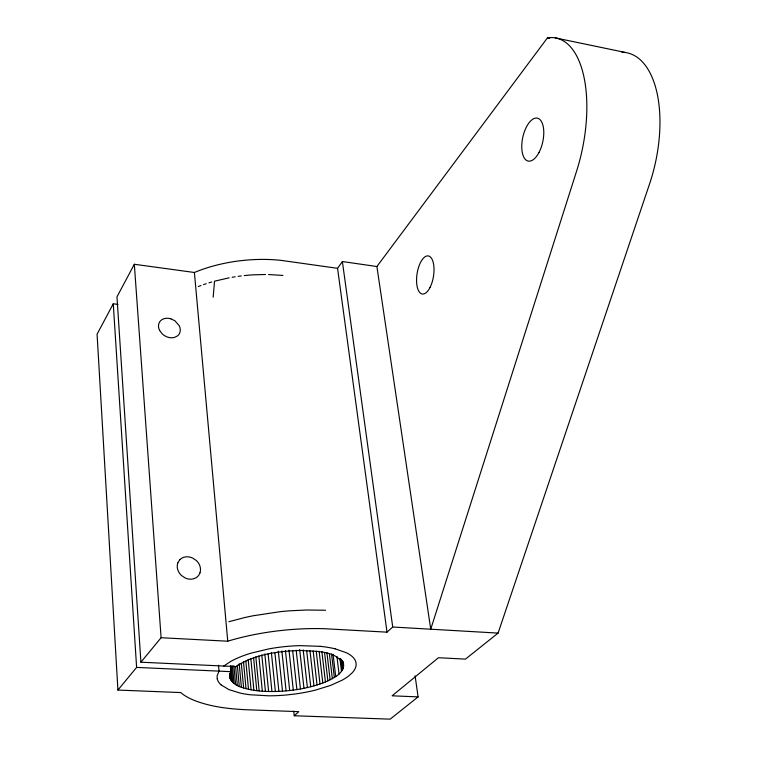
<?xml version="1.0" encoding="UTF-8"?>
<svg xmlns="http://www.w3.org/2000/svg" width="757" height="757" viewBox="0 0 757 757"><rect width="100%" height="100%" fill="white"/><g stroke="black" fill="none" stroke-linecap="round" stroke-linejoin="round"><path stroke-width="1.14" d="M230.582 665.8L231.112 671.677C226.248 678.934 235.001 685.558 241.388 687.242C253.406 691.359 266.313 691.822 278.898 691.378C294.738 690.554 310.654 687.886 325.425 681.943C333.421 678.386 346.1 672.67 343.158 661.845M213.171 297.246L214.534 281.188L229.144 277.819M415.101 675.821L418.091 696.885L392.117 695.815L438.417 657.729L465.47 659.11L498.087 633.098L649.525 184.036A102.772 51.788 -77.1 0 0 626.105 52.63L555.288 37.878M177.763 562.943L179.948 559.508M117.931 304.399L113.266 303.803L97.076 334.206L117.922 690.062L180.734 692.57A112.585 39.023 -6.1 0 0 188.351 697.661A113.843 39.468 -6.1 0 0 194.975 700.679C211.638 707.019 229.579 709.006 247.274 709.782L298.797 711.656L294.246 715.753L293.744 711.05M549.771 38.333L547.462 37.85L376.891 266.521L342.382 261.543L337.556 268.319L281.102 260.37A101.258 54.267 -6 0 0 263.758 259.405A102.299 54.797 -6 0 0 245.561 260.19L239.458 260.843A102.64 54.968 -6 0 0 215.688 265.366A100.899 54.088 -6 0 0 204.627 268.65A102.791 55.053 -6 0 0 194.388 272.482L134.33 264.269L116.975 296.848L140.906 662.205L235.957 666.614C254.816 654.067 278.396 651.162 300.557 650.452C314.723 651.654 337.196 649.705 343.612 665.422M117.922 690.062L136.61 667.409L113.266 303.803M140.906 662.205L161.099 637.725L134.33 264.269M161.099 637.725L227.753 641.207A114.165 39.544 -6.1 0 1 245.4 636.495A112.074 38.862 -6.1 0 1 258.203 633.855A113.995 39.487 -6.1 0 1 278.339 630.808L285.162 630.079A113.616 39.364 -6.1 0 1 305.44 628.745A112.471 38.995 -6.1 0 1 324.696 628.726L387.007 632.161L392.722 627.014L498.087 633.098M418.091 696.885L390.167 719.15L294.246 715.753M223.798 666.046L230.743 661.419A70.666 24.461 -6.1 0 1 239.96 657.038A69.994 24.233 -6.1 0 1 251.419 653.045L268.877 648.891A70.42 24.375 -6.1 0 1 286.922 646.412A70.269 24.319 -6.1 0 1 300.217 645.636L320.372 646.346M198.315 286.534L200.927 285.55M203.548 284.604L206.216 283.695M208.932 282.825L211.714 281.983M228.917 621.724L243.839 617.778A108.989 38.872 -6.1 0 1 253.368 615.734L279.976 611.713A110.484 39.383 -6.1 0 1 290.111 610.785L306.717 610L325.538 610.246M232.144 277.28L235.162 276.788M238.2 276.333L241.237 275.936M265.565 274.498L253.472 274.829A100.416 53.075 -6 0 0 244.293 275.586M268.527 274.545L282.91 275.434M136.61 667.409L231.112 671.677M335.19 648.815L346.63 652.856A69.795 24.158 -6.1 0 1 353.774 658.126C356.31 660.937 356.925 665.195 355.165 668.563A70.713 24.479 -6.1 0 1 352.071 672.935L348.561 676.058A70.477 24.404 -6.1 0 1 342.145 680.183L330.506 685.445L315.83 690.006A69.776 24.158 -6.1 0 1 303.339 692.693A70.439 24.394 -6.1 0 1 294.653 694.055L285.928 695.03A70.013 24.243 -6.1 0 1 268.763 695.815L250.312 694.775A70.316 24.347 -6.1 0 1 240.262 693.109L228.983 689.646L220.921 684.792M170.845 318.792L174.886 320.769L179.135 325.567A11.487 9.075 31.6 0 1 180.175 331.311A11.346 8.961 31.6 0 1 177.573 335.871L174.252 337.508A11.487 9.075 31.6 0 1 162.178 333.856L159.613 330.44M376.891 266.521L430.733 629.209L576.569 171.224A104.57 48.845 -77.9 0 0 547.462 37.85M342.382 261.543L392.722 627.014M337.556 268.319L387.007 632.161M217.221 678.944L217.108 675.859L219.019 671.128L218.508 665.242M342.997 661.949L343.574 666.643M342.457 660.823L343.318 667.854M341.691 659.744L342.836 669.131M340.726 658.675L342.155 670.399M339.931 658.467L341.492 671.355M336.941 656.404L339.06 673.985M333.061 654.266L335.73 676.559M331.547 654.02L334.348 677.458M329.418 654.039L332.342 678.632M326.939 652.799L330.128 679.795M324.564 652.733L327.876 680.874M321.867 651.474L325.425 681.943M319.123 651.257L322.804 682.975M316.227 651.115L320.022 683.987M313.171 650.925L317.06 684.953M309.973 650.698L313.966 685.87M306.651 650.414L310.739 686.741M303.197 649.932L307.389 687.545M299.677 649.515L303.964 688.293M296.205 650.197L300.453 688.965M292.675 650.802L296.886 689.57M288.994 650.159L293.29 690.091M285.427 650.594L289.685 690.535M281.869 650.954L286.089 690.895M278.33 651.228L282.503 691.179M274.876 652.591L278.898 691.378M271.394 652.695L275.368 691.501M268.129 653.887L271.952 691.538M264.846 653.953L268.631 691.501M261.799 654.994L265.433 691.387M258.847 655.959L262.329 691.198M255.828 656.839L259.168 690.933M253.586 657.729L256.793 690.668M250.832 658.59L253.888 690.27M248.164 659.262L251.087 689.797M245.826 661.05L248.504 689.277M243.461 661.599L246.016 688.671M241.332 663.331L243.64 687.999M239.203 663.728L241.388 687.242M237.329 665.223L239.288 686.41M235.626 666.709L237.348 685.511M233.885 665.706L235.616 684.536M232.465 665.886L234.074 683.495M231.254 665.933L232.749 682.398M230.478 668.289L231.651 681.243M194.398 272.482L227.753 641.207M230.147 672.992L230.79 680.051M229.75 674.118L230.175 678.83M229.598 675.244L229.806 677.591M177.791 562.971A12.263 10.513 38.1 0 0 181.377 575.415L185.314 578.045A12.263 10.513 38.1 0 0 192.155 579.096L194.303 578.566A12.254 10.503 38.1 0 0 199.962 572.898M179.958 559.565A12.263 10.513 38.1 0 1 192.41 557.937L196.328 560.511A12.131 10.399 38.1 0 1 200.028 566.416A12.263 10.513 38.1 0 1 199.933 572.926M159.632 330.459A11.487 9.075 31.6 0 1 158.61 324.706L159.102 322.927A11.487 9.075 31.6 0 1 170.864 318.82M621.999 52.233A102.772 51.788 -77.1 0 1 625.093 52.47M320.277 646.346A69.994 24.233 -6.1 0 1 335.096 648.815M220.987 684.801A70.013 24.243 -6.1 0 1 217.287 678.963M430.023 287.49A19.275 8.308 -81.1 0 0 429.257 256.216A19.275 8.308 -81.1 0 0 416.558 281.15A19.275 8.308 -81.1 0 0 430.023 287.49M538.975 152.507A21.934 10.238 -77.9 0 0 537.546 118.196A21.934 10.238 -77.9 0 0 521.781 148.107A21.934 10.238 -77.9 0 0 538.975 152.507"/></g></svg>
